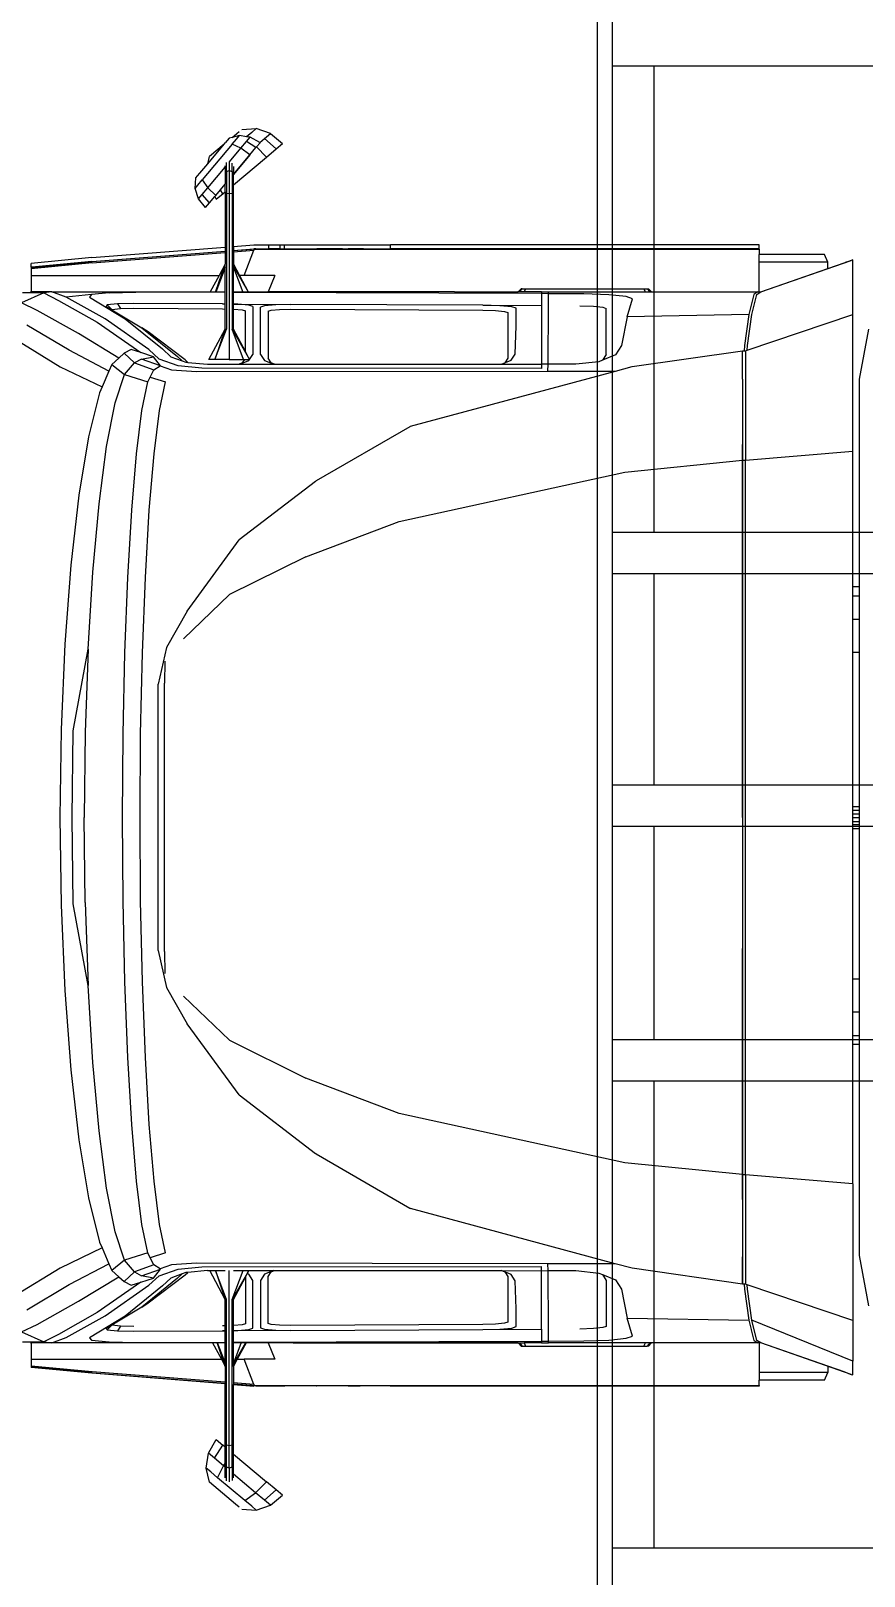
# Model space of a CAD drawing. Extents: x -28 to 149, y -33 to 76.
# Drawn here: x -5.684 to -3.681, y 10.024 to 13.739 of the extents above; entities that cross this region are included whole.
import ezdxf

# ---------------------------------------------------------------- set-up
doc = ezdxf.new("R2010")
doc.units = 0
doc.layers.add('arq-carros', color=8, linetype='Continuous')
doc.layers.add('arq-techo', color=1, linetype='Continuous')

# ---------------------------------------------------------------- blocks, each defined once
blk = doc.blocks.new('09')
for p, q in [((-4.8526, 1.6347), (-4.8597, 1.6329)), ((-4.8526, 1.6347), (-4.8354, 1.6492)), ((-4.8348, 1.6393), (-4.8526, 1.6347)), ((-4.8417, 1.6311), (-4.8348, 1.6393)), ((-4.8354, 1.6492), (-4.8354, 1.6492)), ((-4.8176, 1.6368), (-4.8348, 1.6393)), ((-4.8294, 1.6542), (-4.7944, 1.6564)), ((-4.8177, 1.6249), (-4.8087, 1.6356)), ((-4.8054, 1.6471), (-4.8176, 1.6368)), ((-4.8087, 1.6356), (-4.8176, 1.6368)), ((-4.7858, 1.6227), (-4.8087, 1.6356)), ((-4.8054, 1.6471), (-4.7944, 1.6564)), ((-4.7598, 1.6445), (-4.7944, 1.6564)), ((-4.7742, 1.6324), (-4.7598, 1.6445)), ((-4.7598, 1.6445), (-4.731, 1.6206)), ((-4.852, 1.6189), (-4.9242, 1.5327)), ((-4.9109, 1.5719), (-4.8713, 1.619)), ((-4.8713, 1.619), (-4.9068, 1.5893)), ((-4.8713, 1.619), (-4.869, 1.6219)), ((-4.8597, 1.6329), (-4.869, 1.6219)), ((-4.8584, 1.5763), (-4.8311, 1.6089)), ((-4.852, 1.6189), (-4.8417, 1.6311)), ((-4.8311, 1.6089), (-4.852, 1.6189)), ((-4.8311, 1.6089), (-4.8177, 1.6249)), ((-4.8096, 1.5935), (-4.8311, 1.6089)), ((-4.795, 1.6108), (-4.8177, 1.6249)), ((-4.8096, 1.5935), (-4.795, 1.6108)), ((-4.795, 1.6108), (-4.7938, 1.6122)), ((-4.7938, 1.6122), (-4.7853, 1.6224)), ((-4.7701, 1.5878), (-4.7938, 1.6122)), ((-4.7858, 1.6227), (-4.7742, 1.6324)), ((-4.7853, 1.6224), (-4.7858, 1.6227)), ((-4.7467, 1.6074), (-4.7742, 1.6324)), ((-4.7701, 1.5878), (-4.7467, 1.6074)), ((-4.7467, 1.6074), (-4.731, 1.6206)), ((-4.9302, 1.549), (-4.9109, 1.5719)), ((-4.9109, 1.5719), (-4.9068, 1.5893)), ((-4.9108, 1.5139), (-4.8692, 1.5634)), ((-4.8692, 1.5634), (-4.8692, 1.5666)), ((-4.8692, 1.5634), (-4.8692, 1.5223)), ((-4.8663, 1.5533), (-4.8663, 1.5748)), ((-4.8592, 1.5769), (-4.8592, 1.5553)), ((-4.8522, 1.5533), (-4.8522, 1.573)), ((-4.8493, 1.5461), (-4.8096, 1.5935)), ((-4.8096, 1.5935), (-4.8493, 1.5461)), ((-4.8493, 1.5213), (-4.7701, 1.5878)), ((-4.8493, 1.5213), (-4.7701, 1.5878)), ((-4.8493, 1.5651), (-4.8493, 1.5461)), ((-4.9414, 1.5123), (-4.9395, 1.5379)), ((-4.9395, 1.5379), (-4.9358, 1.5423)), ((-4.9358, 1.5423), (-4.9302, 1.549)), ((-4.9346, 1.5205), (-4.9242, 1.5327)), ((-4.9242, 1.5327), (-4.9108, 1.5139)), ((-4.8663, 1.5533), (-4.8592, 1.5553)), ((-4.8663, 1.5533), (-4.8663, 1.5002)), ((-4.8592, 1.5553), (-4.8522, 1.5533)), ((-4.8592, 1.5553), (-4.8592, 1.5013)), ((-4.8522, 1.5533), (-4.8522, 1.5002)), ((-4.8493, 1.5213), (-4.8493, 1.5461)), ((-4.8493, 1.5461), (-4.8493, 1.5461)), ((-4.9414, 1.5123), (-4.9346, 1.5205)), ((-4.9333, 1.4872), (-4.9414, 1.5123)), ((-4.9333, 1.4872), (-4.9242, 1.4979)), ((-4.9161, 1.4665), (-4.9333, 1.4872)), ((-4.9242, 1.4979), (-4.9108, 1.5139)), ((-4.9064, 1.478), (-4.9242, 1.4979)), ((-4.8919, 1.4953), (-4.9108, 1.5139)), ((-4.9064, 1.478), (-4.8941, 1.4926)), ((-4.8941, 1.4926), (-4.8919, 1.4953)), ((-4.8941, 1.4926), (-4.8906, 1.4866)), ((-4.8919, 1.4953), (-4.8807, 1.5087)), ((-4.8906, 1.4866), (-4.8692, 1.5046)), ((-4.8906, 1.4866), (-4.8751, 1.4997)), ((-4.8807, 1.5087), (-4.8692, 1.5223)), ((-4.8751, 1.4997), (-4.8807, 1.5087)), ((-4.8751, 1.4997), (-4.8692, 1.5046)), ((-4.8692, 1.5046), (-4.8692, 1.5223)), ((-4.8692, 1.5046), (-4.8692, 1.5046)), ((-4.8692, 1.5046), (-4.8692, 1.3713)), ((-4.8663, 1.5002), (-4.8592, 1.5013)), ((-4.8663, 1.5002), (-4.8663, 1.1739)), ((-4.8592, 1.5013), (-4.8522, 1.5002)), ((-4.8592, 1.5013), (-4.8592, 1.1014)), ((-4.8522, 1.5002), (-4.8522, 1.1739)), ((-4.8493, 1.5213), (-4.8493, 1.5213)), ((-4.8493, 1.3728), (-4.8493, 1.5213)), ((-4.9161, 1.4665), (-4.9064, 1.478)), ((-4.8493, 1.3728), (-4.8004, 1.3767)), ((-4.8004, 1.3767), (-4.7639, 1.3767)), ((-4.7639, 1.3767), (-4.7372, 1.3767)), ((-4.7639, 1.3672), (-4.7639, 1.3767)), ((-4.7372, 1.3672), (-4.7372, 1.3767)), ((-4.7372, 1.3767), (-4.7268, 1.3767)), ((-4.7268, 1.3672), (-4.7268, 1.3767)), ((-4.7268, 1.3767), (-4.4715, 1.3767)), ((-4.4715, 1.3672), (-4.4715, 1.3767)), ((-3.5851, 1.3767), (-4.4715, 1.3767)), ((-3.5851, 1.3672), (-3.5851, 1.3767)), ((-5.1898, 1.346), (-5.3356, 1.3322)), ((-5.1898, 1.346), (-4.8692, 1.3713)), ((-5.1894, 1.3365), (-4.8692, 1.3618)), ((-5.1894, 1.3365), (-4.8692, 1.3614)), ((-4.8692, 1.3606), (-5.1892, 1.3356)), ((-5.1891, 1.3331), (-4.8692, 1.3582)), ((-4.8692, 1.3713), (-4.8692, 1.3618)), ((-4.8692, 1.3618), (-4.8692, 1.3614)), ((-4.8692, 1.3614), (-4.8692, 1.3606)), ((-4.8692, 1.3606), (-4.8692, 1.3582)), ((-4.8692, 1.3582), (-4.8692, 1.3302)), ((-4.8493, 1.3728), (-4.8493, 1.3633)), ((-4.8493, 1.3633), (-4.8004, 1.3672)), ((-4.8493, 1.363), (-4.7951, 1.3672)), ((-4.7979, 1.3662), (-4.8493, 1.3622)), ((-4.8493, 1.3598), (-4.7999, 1.3636)), ((-4.8493, 1.3633), (-4.8493, 1.363)), ((-4.8493, 1.363), (-4.8493, 1.3622)), ((-4.8493, 1.3622), (-4.8493, 1.3598)), ((-4.8493, 1.3598), (-4.8493, 1.3302)), ((-4.8238, 1.3031), (-4.7999, 1.3636)), ((-4.7951, 1.3672), (-4.8004, 1.3672)), ((-4.7999, 1.3636), (-4.7998, 1.3637)), ((-4.7998, 1.3637), (-4.7979, 1.3662)), ((-4.7979, 1.3662), (-4.7978, 1.3663)), ((-4.7978, 1.3663), (-4.7951, 1.3672)), ((-4.7978, 1.3663), (-3.5851, 1.3663)), ((-4.7951, 1.3672), (-4.7639, 1.3672)), ((-4.7372, 1.3672), (-4.7639, 1.3672)), ((-4.7372, 1.3672), (-4.7276, 1.3672)), ((-4.7276, 1.3672), (-4.7273, 1.3672)), ((-4.7273, 1.3672), (-4.7268, 1.3672)), ((-4.7268, 1.3672), (-4.6502, 1.3672)), ((-4.6502, 1.3672), (-4.6487, 1.3672)), ((-4.5867, 1.3672), (-4.6487, 1.3672)), ((-4.5867, 1.3672), (-4.5735, 1.3672)), ((-4.5447, 1.3672), (-4.5735, 1.3672)), ((-4.5366, 1.3672), (-4.5447, 1.3672)), ((-4.5366, 1.3672), (-4.4715, 1.3672)), ((-3.5851, 1.3672), (-4.4715, 1.3672)), ((-3.5851, 1.3663), (-3.5851, 1.3672)), ((-3.5851, 1.3663), (-3.5851, 1.3536)), ((-3.5851, 1.335), (-3.5851, 1.3536)), ((-3.4279, 1.3536), (-3.5851, 1.3536)), ((-3.5811, 1.2636), (-3.3637, 1.3393)), ((-3.4198, 1.335), (-3.4279, 1.3536)), ((-3.3637, 1.3393), (-3.3701, 1.3371)), ((-3.3614, 1.3401), (-3.3637, 1.3393)), ((-3.3598, 1.3407), (-3.3614, 1.3401)), ((-3.3598, 1.2095), (-3.3598, 1.3407)), ((-5.1892, 1.3356), (-5.3357, 1.3218)), ((-5.1891, 1.3331), (-5.3357, 1.3194)), ((-5.3356, 1.3227), (-5.3357, 1.3218)), ((-5.3357, 1.3218), (-5.3357, 1.3194)), ((-5.3357, 1.3194), (-5.3356, 1.2636)), ((-5.3356, 1.3227), (-5.3356, 1.3322)), ((-5.3356, 1.3227), (-5.3338, 1.3229)), ((-5.3356, 1.3031), (-4.8838, 1.3031)), ((-5.3356, 1.3031), (-5.3356, 1.2636)), ((-5.1898, 1.3365), (-5.3338, 1.3229)), ((-5.1894, 1.3365), (-5.1898, 1.3365)), ((-4.8838, 1.3031), (-4.9049, 1.2636)), ((-4.8921, 1.2629), (-4.8692, 1.3302)), ((-4.8692, 1.3225), (-4.8919, 1.2629)), ((-4.8692, 1.3302), (-4.8838, 1.3031)), ((-4.8692, 1.3225), (-4.8692, 1.3302)), ((-4.8692, 1.263), (-4.8692, 1.3225)), ((-4.8493, 1.3302), (-4.8347, 1.3031)), ((-4.8493, 1.3252), (-4.8493, 1.3302)), ((-4.8134, 1.263), (-4.8493, 1.3252)), ((-4.8493, 1.3225), (-4.8493, 1.3252)), ((-4.8493, 1.3225), (-4.8267, 1.263)), ((-4.8493, 1.263), (-4.8493, 1.3225)), ((-4.8238, 1.3031), (-4.8347, 1.3031)), ((-4.8347, 1.3031), (-4.8135, 1.2636)), ((-4.7501, 1.3031), (-4.8238, 1.3031)), ((-4.7501, 1.3031), (-4.766, 1.2636)), ((-3.5851, 1.2636), (-3.5851, 1.335)), ((-3.4198, 1.335), (-3.5851, 1.335)), ((-3.5811, 1.2636), (-3.4198, 1.3198)), ((-3.4198, 1.3198), (-3.4198, 1.335)), ((-3.4198, 1.3198), (-3.3788, 1.3341)), ((-3.3701, 1.3371), (-3.3788, 1.3341)), ((-5.3356, 1.2636), (-5.3368, 1.2636)), ((-5.2855, 1.2636), (-5.3356, 1.2636)), ((-5.2855, 1.2636), (-5.3048, 1.2613)), ((-5.2518, 1.2507), (-5.2855, 1.2636)), ((-5.0841, 1.2628), (-5.2855, 1.2636)), ((-5.2855, 1.2636), (-4.9049, 1.2636)), ((-4.9049, 1.2636), (-4.9053, 1.263)), ((-4.8135, 1.2636), (-4.766, 1.2636)), ((-4.8135, 1.2636), (-4.8133, 1.2631)), ((-4.7056, 1.2632), (-4.8133, 1.2631)), ((-4.3174, 1.2636), (-4.766, 1.2636)), ((-4.7057, 1.2631), (-4.7056, 1.2632)), ((-4.6412, 1.2631), (-4.7057, 1.2631)), ((-4.6412, 1.2632), (-4.7056, 1.2632)), ((-4.4944, 1.2634), (-4.6412, 1.2632)), ((-4.4944, 1.2633), (-4.6412, 1.2631)), ((-4.6412, 1.2632), (-4.6412, 1.2631)), ((-4.3174, 1.2636), (-4.4944, 1.2634)), ((-4.1651, 1.2636), (-4.4944, 1.2633)), ((-4.4944, 1.2634), (-4.4944, 1.2633)), ((-4.3174, 1.2636), (-4.165, 1.2636)), ((-4.1651, 1.2636), (-4.165, 1.2636)), ((-4.1611, 1.2636), (-4.1651, 1.2636)), ((-4.165, 1.2636), (-4.1578, 1.2713)), ((-4.1549, 1.2713), (-4.1611, 1.2636)), ((-4.1505, 1.2636), (-4.1611, 1.2636)), ((-4.1549, 1.2713), (-4.1578, 1.2713)), ((-4.1549, 1.2713), (-4.1469, 1.2713)), ((-4.1469, 1.2713), (-4.1505, 1.2636)), ((-4.1082, 1.2636), (-4.1505, 1.2636)), ((-4.1469, 1.2713), (-3.8625, 1.2713)), ((-4.1082, 1.2636), (-4.1085, 1.2594)), ((-4.1082, 1.2636), (-4.0918, 1.2636)), ((-4.0917, 1.2593), (-4.0918, 1.2636)), ((-4.0918, 1.2636), (-3.8589, 1.2636)), ((-3.8589, 1.2636), (-3.8625, 1.2713)), ((-3.8625, 1.2713), (-3.8545, 1.2713)), ((-3.8589, 1.2636), (-3.8482, 1.2636)), ((-3.8545, 1.2713), (-3.8515, 1.2713)), ((-3.8545, 1.2713), (-3.8482, 1.2636)), ((-3.8515, 1.2713), (-3.8443, 1.2636)), ((-3.8482, 1.2636), (-3.8443, 1.2636)), ((-3.8443, 1.2636), (-3.5881, 1.2636)), ((-3.5881, 1.2636), (-3.5977, 1.2576)), ((-3.5908, 1.2576), (-3.5811, 1.2636)), ((-3.5881, 1.2636), (-3.5851, 1.2636)), ((-3.5851, 1.2636), (-3.5811, 1.2636)), ((-5.3048, 1.2613), (-5.3585, 1.2371)), ((-5.3213, 1.2191), (-5.3585, 1.2371)), ((-5.3048, 1.2613), (-5.3562, 1.2614)), ((-5.3048, 1.2613), (-5.2696, 1.2431)), ((-5.2696, 1.2431), (-5.1768, 1.1907)), ((-5.1906, 1.2571), (-5.2518, 1.2507)), ((-5.1576, 1.1986), (-5.2518, 1.2507)), ((-5.1906, 1.2571), (-5.195, 1.2513)), ((-5.195, 1.2513), (-5.1094, 1.1991)), ((-5.1481, 1.2615), (-5.1906, 1.2571)), ((-5.1532, 1.2323), (-5.1551, 1.2288)), ((-5.1551, 1.2288), (-5.1419, 1.2208)), ((-5.1279, 1.235), (-5.1532, 1.2323)), ((-5.1532, 1.2323), (-5.1418, 1.2214)), ((-5.1481, 1.2615), (-5.0841, 1.2628)), ((-5.0892, 1.2358), (-5.1279, 1.235)), ((-5.1279, 1.235), (-5.1211, 1.2236)), ((-4.8754, 1.2346), (-5.0892, 1.2358)), ((-4.9053, 1.263), (-5.0841, 1.2628)), ((-4.9053, 1.2629), (-5.0841, 1.2628)), ((-4.8692, 1.262), (-5.0841, 1.2628)), ((-4.9053, 1.263), (-4.9053, 1.2629)), ((-4.8921, 1.2629), (-4.9053, 1.2629)), ((-4.8919, 1.2629), (-4.8921, 1.2629)), ((-4.8692, 1.263), (-4.8919, 1.2629)), ((-4.8692, 1.2345), (-4.8754, 1.2346)), ((-4.8754, 1.2346), (-4.8692, 1.2346)), ((-4.8692, 1.262), (-4.8692, 1.263)), ((-4.8692, 1.2346), (-4.8692, 1.262)), ((-4.8692, 1.2345), (-4.8692, 1.2346)), ((-4.8692, 1.2225), (-4.8692, 1.2345)), ((-4.8267, 1.263), (-4.8493, 1.263)), ((-4.8493, 1.262), (-4.8493, 1.263)), ((-4.1085, 1.2594), (-4.8493, 1.262)), ((-4.8493, 1.2344), (-4.8493, 1.262)), ((-4.8493, 1.2344), (-4.7112, 1.2337)), ((-4.8493, 1.234), (-4.8493, 1.2344)), ((-4.8388, 1.2338), (-4.8493, 1.234)), ((-4.8493, 1.222), (-4.8493, 1.234)), ((-4.8121, 1.2314), (-4.8388, 1.2338)), ((-4.8134, 1.263), (-4.8267, 1.263)), ((-4.8132, 1.263), (-4.8134, 1.263)), ((-4.8133, 1.2631), (-4.8132, 1.263)), ((-4.7057, 1.2631), (-4.8132, 1.263)), ((-4.8023, 1.2283), (-4.8121, 1.2314)), ((-4.8023, 1.2283), (-4.8023, 1.1135)), ((-4.7743, 1.2305), (-4.7841, 1.2273)), ((-4.7841, 1.1135), (-4.7841, 1.2273)), ((-4.7476, 1.2328), (-4.7743, 1.2305)), ((-4.7112, 1.2337), (-4.7476, 1.2328)), ((-4.2495, 1.2315), (-4.7112, 1.2337)), ((-4.2089, 1.2305), (-4.2495, 1.2315)), ((-4.2495, 1.2315), (-4.1083, 1.2308)), ((-4.1797, 1.2278), (-4.2089, 1.2305)), ((-4.1691, 1.2242), (-4.1797, 1.2278)), ((-4.1085, 1.2594), (-4.1083, 1.2308)), ((-4.0917, 1.2593), (-4.1085, 1.2594)), ((-4.1083, 1.2308), (-4.1082, 1.09)), ((-4.0922, 1.09), (-4.0919, 1.2307)), ((-4.0919, 1.2307), (-4.0917, 1.2593)), ((-4.0069, 1.259), (-4.0917, 1.2593)), ((-4.016, 1.2302), (-3.9837, 1.2291)), ((-3.947, 1.2569), (-4.0069, 1.259)), ((-3.9837, 1.2291), (-3.961, 1.2269)), ((-3.961, 1.2269), (-3.9528, 1.2239)), ((-3.905, 1.2526), (-3.947, 1.2569)), ((-3.8901, 1.247), (-3.905, 1.2526)), ((-3.9024, 1.2039), (-3.8901, 1.247)), ((-3.5977, 1.2576), (-3.61, 1.2092)), ((-3.603, 1.2092), (-3.5908, 1.2576)), ((-5.2221, 1.1634), (-5.3213, 1.2191)), ((-5.1768, 1.1907), (-5.0719, 1.1176)), ((-5.0528, 1.125), (-5.1576, 1.1986)), ((-5.1419, 1.2208), (-5.1418, 1.2214)), ((-5.1419, 1.2208), (-5.0698, 1.1775)), ((-5.1418, 1.2214), (-5.1211, 1.2236)), ((-5.1211, 1.2236), (-5.0891, 1.2242)), ((-5.1094, 1.1991), (-5.0195, 1.1267)), ((-5.0891, 1.2242), (-4.8753, 1.2226)), ((-4.8753, 1.2226), (-4.8692, 1.2225)), ((-4.8692, 1.1739), (-4.8692, 1.2225)), ((-4.8493, 1.222), (-4.8479, 1.222)), ((-4.8493, 1.1739), (-4.8493, 1.222)), ((-4.8479, 1.222), (-4.8279, 1.2202)), ((-4.8279, 1.2202), (-4.8206, 1.2179)), ((-4.8206, 1.1204), (-4.8206, 1.2179)), ((-4.7659, 1.217), (-4.7586, 1.2193)), ((-4.7659, 1.217), (-4.7659, 1.1041)), ((-4.7586, 1.2193), (-4.7385, 1.2211)), ((-4.7385, 1.2211), (-4.7112, 1.2217)), ((-4.7112, 1.2217), (-4.2495, 1.2194)), ((-4.2495, 1.2194), (-4.2191, 1.2185)), ((-4.2191, 1.2185), (-4.1973, 1.2164)), ((-4.1973, 1.2164), (-4.1893, 1.2137)), ((-4.1893, 1.2137), (-4.1896, 1.1717)), ((-4.1698, 1.1819), (-4.1691, 1.2242)), ((-3.9528, 1.1135), (-3.9528, 1.2239)), ((-3.9024, 1.2039), (-3.9163, 1.1345)), ((-3.61, 1.2092), (-3.9024, 1.2039)), ((-3.61, 1.2092), (-3.6203, 1.1345)), ((-3.6142, 1.1237), (-3.3598, 1.2095)), ((-3.6133, 1.1345), (-3.603, 1.2092)), ((-3.3598, 0.8809), (-3.3598, 1.2095)), ((-5.2439, 1.1235), (-5.3462, 1.1837)), ((-5.1248, 1.1044), (-5.2221, 1.1634)), ((-5.0698, 1.1775), (-4.9836, 1.1083)), ((-5.0543, 1.1677), (-5.0698, 1.1775)), ((-4.9654, 1.0999), (-5.0543, 1.1677)), ((-4.908, 1.1014), (-4.8692, 1.1739)), ((-4.8692, 1.1739), (-4.8938, 1.1014)), ((-4.8938, 1.1014), (-4.8663, 1.1739)), ((-4.8692, 1.1739), (-4.8663, 1.1739)), ((-4.8247, 1.1014), (-4.8522, 1.1739)), ((-4.8493, 1.1739), (-4.8522, 1.1739)), ((-4.8522, 1.1739), (-4.8104, 1.1014)), ((-4.8206, 1.1204), (-4.8493, 1.1739)), ((-4.1896, 1.1717), (-4.1898, 1.1041)), ((-4.1716, 1.1141), (-4.1698, 1.1819)), ((-3.3439, 1.0535), (-3.3217, 1.1738)), ((-5.371, 1.1483), (-5.2657, 1.0836)), ((-5.1487, 1.0734), (-5.2439, 1.1235)), ((-5.1117, 1.116), (-5.1248, 1.1044)), ((-5.0949, 1.125), (-5.1117, 1.116)), ((-5.1117, 1.116), (-5.0873, 1.0931)), ((-5.0719, 1.1176), (-5.0949, 1.125)), ((-5.0416, 1.1077), (-5.0719, 1.1176)), ((-5.028, 1.1021), (-5.0528, 1.125)), ((-5.0195, 1.1267), (-4.9995, 1.1077)), ((-4.8104, 1.1014), (-4.8206, 1.1204)), ((-3.9163, 1.1345), (-3.931, 1.1121)), ((-3.8904, 1.0843), (-3.6251, 1.1223)), ((-3.6251, 1.1223), (-3.6213, 1.1223)), ((-3.6251, 1.0537), (-3.6251, 1.1223)), ((-3.6203, 1.1345), (-3.6213, 1.1223)), ((-3.6213, 1.1223), (-3.6182, 1.1223)), ((-3.6182, 1.1223), (-3.6142, 1.1237)), ((-3.6182, 1.1223), (-3.6182, 0.8592)), ((-3.6142, 1.1237), (-3.6133, 1.1345)), ((-5.2657, 1.0836), (-5.1649, 1.0353)), ((-5.1419, 1.0893), (-5.1487, 1.0734)), ((-5.1248, 1.1044), (-5.1419, 1.0893)), ((-5.1419, 1.0893), (-5.1108, 1.065)), ((-5.1108, 1.065), (-5.0873, 1.0931)), ((-5.0701, 1.1021), (-5.0873, 1.0931)), ((-5.0873, 1.0931), (-5.0403, 1.0762)), ((-5.0701, 1.1021), (-5.0416, 1.1077)), ((-5.0243, 1.0862), (-5.0701, 1.1021)), ((-5.0243, 1.0862), (-5.0416, 1.1077)), ((-5.0403, 1.0762), (-5.025, 1.0858)), ((-4.9823, 1.0862), (-5.028, 1.1021)), ((-5.025, 1.0858), (-5.0243, 1.0862)), ((-5.025, 1.0858), (-4.9982, 1.0762)), ((-4.9995, 1.1077), (-4.9723, 1.0978)), ((-4.9836, 1.1083), (-4.9723, 1.0978)), ((-4.9255, 1.0806), (-4.9823, 1.0862)), ((-4.9723, 1.0978), (-4.9636, 1.0946)), ((-4.9591, 1.0942), (-4.9654, 1.0999)), ((-4.9636, 1.0946), (-4.9591, 1.0942)), ((-4.9591, 1.0942), (-4.9118, 1.0899)), ((-4.1082, 1.0797), (-4.9255, 1.0806)), ((-4.9118, 1.0899), (-4.8358, 1.0899)), ((-4.8938, 1.1014), (-4.908, 1.1014)), ((-4.8592, 1.1014), (-4.8938, 1.1014)), ((-4.8592, 1.1014), (-4.8247, 1.1014)), ((-4.8279, 1.0931), (-4.8358, 1.0899)), ((-4.8358, 1.0899), (-4.834, 1.0899)), ((-4.834, 1.0899), (-4.8121, 1.0987)), ((-4.834, 1.0899), (-4.7524, 1.0899)), ((-4.8224, 1.1014), (-4.8279, 1.0931)), ((-4.8247, 1.1014), (-4.8224, 1.1014)), ((-4.8224, 1.1014), (-4.8104, 1.1014)), ((-4.8121, 1.0987), (-4.8104, 1.1014)), ((-4.8104, 1.1014), (-4.8023, 1.1135)), ((-4.7841, 1.1135), (-4.7743, 1.0987)), ((-4.7743, 1.0987), (-4.7524, 1.0899)), ((-4.7585, 1.0931), (-4.7659, 1.1041)), ((-4.7507, 1.0899), (-4.7585, 1.0931)), ((-4.7524, 1.0899), (-4.7507, 1.0899)), ((-4.7507, 1.0899), (-4.2049, 1.09)), ((-4.2049, 1.09), (-4.1971, 1.0931)), ((-4.2049, 1.09), (-4.2048, 1.09)), ((-4.2048, 1.09), (-4.1814, 1.0994)), ((-4.2048, 1.09), (-4.1082, 1.09)), ((-4.1898, 1.1041), (-4.1971, 1.0931)), ((-4.1814, 1.0994), (-4.1716, 1.1141)), ((-4.0922, 1.09), (-4.1082, 1.09)), ((-4.1082, 1.09), (-4.1082, 1.0797)), ((-4.093, 1.0734), (-4.0922, 1.09)), ((-4.0257, 1.0899), (-4.0922, 1.09)), ((-4.0922, 1.09), (-4.0922, 1.09)), ((-3.971, 1.0958), (-4.0257, 1.0899)), ((-3.962, 1.0995), (-3.971, 1.0958)), ((-3.9528, 1.1135), (-3.962, 1.0995)), ((-3.931, 1.1121), (-3.962, 1.0995)), ((-3.9308, 1.0734), (-3.8904, 1.0843)), ((-5.1487, 1.0734), (-5.1649, 1.0353)), ((-5.1334, 0.9968), (-5.1108, 1.065)), ((-5.1108, 1.065), (-5.055, 1.0471)), ((-5.0692, 0.9787), (-5.055, 1.0471)), ((-5.055, 1.0471), (-5.0491, 1.0587)), ((-5.0491, 1.0587), (-5.0403, 1.0762)), ((-5.0491, 1.0587), (-5.0129, 1.0471)), ((-5.0271, 0.9787), (-5.0129, 1.0471)), ((-4.9982, 1.0762), (-4.9383, 1.072)), ((-4.9383, 1.072), (-4.093, 1.0734)), ((-4.4232, 0.9406), (-3.9308, 1.0734)), ((-4.093, 1.0734), (-3.9308, 1.0734)), ((-3.6251, 1.0537), (-3.6252, 0.9185)), ((-3.6251, 1.0537), (-3.6251, 0.8968)), ((-3.3439, 0.5543), (-3.3439, 1.0535)), ((-5.1709, 1.0213), (-5.1977, 0.9151)), ((-5.1649, 1.0353), (-5.1709, 1.0213)), ((-5.1542, 0.8916), (-5.1334, 0.9968)), ((-5.0823, 0.8744), (-5.0692, 0.9787)), ((-5.0402, 0.8744), (-5.0271, 0.9787)), ((-4.4252, 0.9395), (-4.6501, 0.809)), ((-4.4232, 0.9406), (-4.4252, 0.9395)), ((-5.1977, 0.9151), (-5.2211, 0.7751)), ((-5.1724, 0.7541), (-5.1542, 0.8916)), ((-3.6253, 0.859), (-3.6251, 0.8968)), ((-3.6251, 0.8968), (-3.6251, 0.8592)), ((-5.0937, 0.7388), (-5.0823, 0.8744)), ((-5.0516, 0.7388), (-5.0402, 0.8744)), ((-3.9082, 0.8304), (-3.6253, 0.859)), ((-3.6253, 0.2334), (-3.6251, 0.8592)), ((-3.6253, 0.2334), (-3.6253, 0.859)), ((-3.6251, 0.8592), (-3.6182, 0.8592)), ((-3.6251, 0.8592), (-3.6251, 0.0002)), ((-3.6182, 0.8592), (-3.3598, 0.8809)), ((-3.6182, -0.8588), (-3.6182, 0.8592)), ((-3.3598, 0.5543), (-3.3598, 0.8809)), ((-4.451, 0.7117), (-3.9082, 0.8304)), ((-4.6519, 0.8079), (-4.8358, 0.6674)), ((-4.6519, 0.8079), (-4.6501, 0.809)), ((-5.2211, 0.7751), (-5.2403, 0.6068)), ((-5.1874, 0.5897), (-5.1724, 0.7541)), ((-5.1031, 0.5772), (-5.0937, 0.7388)), ((-5.061, 0.5772), (-5.0516, 0.7388)), ((-4.675, 0.6269), (-4.451, 0.7117)), ((-4.9603, 0.4962), (-4.8358, 0.6674)), ((-5.2403, 0.6068), (-5.2546, 0.4165)), ((-4.675, 0.6269), (-4.8589, 0.536)), ((-5.1986, 0.4044), (-5.1874, 0.5897)), ((-5.1101, 0.3956), (-5.1031, 0.5772)), ((-5.068, 0.3956), (-5.061, 0.5772)), ((-4.9694, 0.4297), (-4.8589, 0.536)), ((-3.3439, 0.5543), (-3.3598, 0.5543)), ((-3.3598, 0.5332), (-3.3598, 0.5543)), ((-3.3598, 0.5332), (-3.3439, 0.5332)), ((-3.3598, 0.4757), (-3.3598, 0.5332)), ((-3.3439, 0.5332), (-3.3439, 0.5543)), ((-3.3439, 0.4757), (-3.3439, 0.5332)), ((-4.9603, 0.4962), (-5.0098, 0.4089)), ((-3.3439, 0.4757), (-3.3598, 0.4757)), ((-3.3598, 0.3971), (-3.3598, 0.4757)), ((-3.3439, 0.3971), (-3.3439, 0.4757)), ((-5.2546, 0.4165), (-5.2634, 0.2112)), ((-5.0098, 0.4089), (-5.0304, 0.3206)), ((-5.2344, 0.2081), (-5.1986, 0.4044)), ((-5.1986, 0.4044), (-5.2054, 0.205)), ((-5.1144, 0.2004), (-5.1101, 0.3956)), ((-5.0723, 0.2004), (-5.068, 0.3956)), ((-5.0144, 0.3755), (-5.0148, 0.3229)), ((-3.3598, 0.3971), (-3.3439, 0.3971)), ((-3.3598, 0.0256), (-3.3598, 0.3971)), ((-3.3439, 0.0256), (-3.3439, 0.3971)), ((-5.0304, -0.3202), (-5.0304, 0.3206)), ((-5.0148, -0.3225), (-5.0148, 0.3229)), ((-3.6251, 0.0002), (-3.6253, 0.2334)), ((-5.2634, 0.2112), (-5.2664, 0.0002)), ((-5.2371, 0.0002), (-5.2344, 0.2081)), ((-5.2054, 0.205), (-5.2078, 0.0002)), ((-5.1159, 0.0002), (-5.1144, 0.2004)), ((-5.0738, 0.0002), (-5.0723, 0.2004)), ((-5.2664, 0.0002), (-5.2634, -0.2109)), ((-5.2344, -0.2078), (-5.2371, 0.0002)), ((-5.2054, -0.2047), (-5.2078, 0.0002)), ((-5.1144, -0.2001), (-5.1159, 0.0002)), ((-5.0723, -0.2001), (-5.0738, 0.0002)), ((-3.6251, 0.0002), (-3.6251, -0.3147)), ((-3.3439, 0.0256), (-3.3598, 0.0256)), ((-3.3598, 0.0165), (-3.3598, 0.0256)), ((-3.3439, 0.0165), (-3.3598, 0.0165)), ((-3.3598, 0.0086), (-3.3598, 0.0165)), ((-3.3598, 0.0086), (-3.3439, 0.0086)), ((-3.3598, -0.0005), (-3.3598, 0.0086)), ((-3.3439, 0.0165), (-3.3439, 0.0256)), ((-3.3439, 0.0086), (-3.3439, 0.0165)), ((-3.3439, -0.0005), (-3.3439, 0.0086)), ((-3.3439, -0.0005), (-3.3598, -0.0005)), ((-3.3598, -0.0095), (-3.3598, -0.0005)), ((-3.3598, -0.0095), (-3.3439, -0.0095)), ((-3.3598, -0.0174), (-3.3598, -0.0095)), ((-3.3439, -0.0174), (-3.3598, -0.0174)), ((-3.3598, -0.0265), (-3.3598, -0.0174)), ((-3.3598, -0.0265), (-3.3439, -0.0265)), ((-3.3598, -0.3888), (-3.3598, -0.0265)), ((-3.3439, -0.0095), (-3.3439, -0.0005)), ((-3.3439, -0.0174), (-3.3439, -0.0095)), ((-3.3439, -0.0265), (-3.3439, -0.0174)), ((-3.3439, -0.3888), (-3.3439, -0.0265)), ((-5.2634, -0.2109), (-5.2546, -0.4162)), ((-5.1986, -0.4041), (-5.2344, -0.2078)), ((-5.2054, -0.2047), (-5.1986, -0.4041)), ((-5.1101, -0.3952), (-5.1144, -0.2001)), ((-5.068, -0.3952), (-5.0723, -0.2001)), ((-5.0304, -0.3202), (-5.0098, -0.4086)), ((-5.0148, -0.3225), (-5.0144, -0.3752)), ((-3.6252, -0.5387), (-3.6251, -0.3147)), ((-3.6251, -0.3147), (-3.6251, -0.8589)), ((-5.1874, -0.5893), (-5.1986, -0.4041)), ((-5.1031, -0.5768), (-5.1101, -0.3952)), ((-5.061, -0.5768), (-5.068, -0.3952)), ((-5.0098, -0.4086), (-4.9603, -0.4959)), ((-3.3439, -0.3888), (-3.3598, -0.3888)), ((-3.3598, -0.4674), (-3.3598, -0.3888)), ((-3.3439, -0.4674), (-3.3439, -0.3888)), ((-5.2546, -0.4162), (-5.2403, -0.6064)), ((-4.8589, -0.5356), (-4.9694, -0.4293)), ((-3.3598, -0.4674), (-3.3439, -0.4674)), ((-3.3598, -0.5249), (-3.3598, -0.4674)), ((-3.3439, -0.5249), (-3.3439, -0.4674)), ((-4.8358, -0.6671), (-4.9603, -0.4959)), ((-4.8589, -0.5356), (-4.675, -0.6266)), ((-3.6253, -0.8586), (-3.6252, -0.5387)), ((-3.6251, -0.8589), (-3.6252, -0.5387)), ((-3.3439, -0.5249), (-3.3598, -0.5249)), ((-3.3598, -0.546), (-3.3598, -0.5249)), ((-3.3439, -0.546), (-3.3598, -0.546)), ((-3.3598, -0.8805), (-3.3598, -0.546)), ((-3.3439, -0.546), (-3.3439, -0.5249)), ((-3.3439, -1.0535), (-3.3439, -0.546)), ((-5.1724, -0.7538), (-5.1874, -0.5893)), ((-5.0937, -0.7384), (-5.1031, -0.5768)), ((-5.0516, -0.7384), (-5.061, -0.5768)), ((-5.2403, -0.6064), (-5.2211, -0.7748)), ((-4.451, -0.7114), (-4.675, -0.6266)), ((-4.8358, -0.6671), (-4.6519, -0.8076)), ((-5.0823, -0.8741), (-5.0937, -0.7384)), ((-5.0402, -0.8741), (-5.0516, -0.7384)), ((-3.9082, -0.83), (-4.451, -0.7114)), ((-5.2211, -0.7748), (-5.1977, -0.9148)), ((-5.1542, -0.8913), (-5.1724, -0.7538)), ((-4.6501, -0.8087), (-4.6519, -0.8076)), ((-4.6501, -0.8087), (-4.4252, -0.9392)), ((-3.6253, -0.8586), (-3.9082, -0.83)), ((-5.1334, -0.9964), (-5.1542, -0.8913)), ((-5.0692, -0.9783), (-5.0823, -0.8741)), ((-5.0271, -0.9783), (-5.0402, -0.8741)), ((-3.6253, -0.8961), (-3.6253, -0.8586)), ((-3.6182, -0.8589), (-3.6251, -0.8589)), ((-3.6251, -0.8589), (-3.6251, -0.9182)), ((-3.3598, -0.8805), (-3.6182, -0.8588)), ((-3.6182, -0.8589), (-3.6182, -0.8588)), ((-3.6182, -0.8589), (-3.6182, -1.0531)), ((-3.3598, -0.8805), (-3.3598, -1.2091)), ((-5.1977, -0.9148), (-5.1709, -1.021)), ((-3.6251, -0.9182), (-3.6253, -0.8961)), ((-3.6251, -0.9182), (-3.6251, -1.0534)), ((-4.4252, -0.9392), (-4.4232, -0.9402)), ((-3.9312, -1.0729), (-4.4232, -0.9402)), ((-5.1108, -1.0647), (-5.1334, -0.9964)), ((-5.055, -1.0467), (-5.0692, -0.9783)), ((-5.0129, -1.0467), (-5.0271, -0.9783)), ((-5.1649, -1.035), (-5.2657, -1.0832)), ((-5.1709, -1.021), (-5.1649, -1.035)), ((-5.1649, -1.035), (-5.1487, -1.0731)), ((-5.2439, -1.1232), (-5.1487, -1.0731)), ((-5.1487, -1.0731), (-5.1419, -1.089)), ((-5.1108, -1.0647), (-5.1419, -1.089)), ((-5.055, -1.0467), (-5.1108, -1.0647)), ((-5.0873, -1.0927), (-5.1108, -1.0647)), ((-5.0403, -1.0758), (-5.0873, -1.0927)), ((-5.0491, -1.0584), (-5.055, -1.0467)), ((-5.0129, -1.0467), (-5.0491, -1.0584)), ((-5.0403, -1.0758), (-5.0491, -1.0584)), ((-5.025, -1.0855), (-5.0403, -1.0758)), ((-4.9982, -1.0758), (-5.025, -1.0855)), ((-4.9383, -1.0717), (-4.9982, -1.0758)), ((-4.093, -1.073), (-4.9383, -1.0717)), ((-3.9312, -1.0729), (-4.093, -1.073)), ((-4.0922, -1.0896), (-4.093, -1.073)), ((-3.8904, -1.0839), (-3.9312, -1.0729)), ((-3.6253, -1.1212), (-3.6252, -1.0563)), ((-3.6251, -1.0534), (-3.6252, -1.0563)), ((-3.6252, -1.0563), (-3.6251, -1.122)), ((-3.6182, -1.0534), (-3.6182, -1.0531)), ((-3.6182, -1.0534), (-3.6182, -1.122)), ((-3.3217, -1.1738), (-3.3439, -1.0535)), ((-5.2657, -1.0832), (-5.371, -1.1479)), ((-5.2221, -1.1631), (-5.1248, -1.1041)), ((-5.1419, -1.089), (-5.1248, -1.1041)), ((-5.1248, -1.1041), (-5.1117, -1.1156)), ((-5.0873, -1.0927), (-5.1117, -1.1156)), ((-5.0873, -1.0927), (-5.0701, -1.1017)), ((-5.0719, -1.1172), (-5.0416, -1.1074)), ((-5.0701, -1.1017), (-5.0243, -1.0859)), ((-5.0416, -1.1074), (-5.0701, -1.1017)), ((-4.9836, -1.108), (-5.0698, -1.1771)), ((-5.0543, -1.1673), (-4.9654, -1.0995)), ((-5.0528, -1.1247), (-5.028, -1.1017)), ((-5.0416, -1.1074), (-5.0243, -1.0859)), ((-5.028, -1.1017), (-4.9823, -1.0859)), ((-5.0243, -1.0859), (-5.025, -1.0855)), ((-4.9995, -1.1074), (-5.0195, -1.1263)), ((-4.9723, -1.0974), (-4.9995, -1.1074)), ((-4.9723, -1.0974), (-4.9836, -1.108)), ((-4.9823, -1.0859), (-4.9255, -1.0802)), ((-4.9636, -1.0943), (-4.9723, -1.0974)), ((-4.9654, -1.0995), (-4.9591, -1.0939)), ((-4.9591, -1.0939), (-4.9636, -1.0943)), ((-4.9118, -1.0896), (-4.9591, -1.0939)), ((-4.9255, -1.0802), (-4.1082, -1.0794)), ((-4.9118, -1.0896), (-4.9063, -1.0896)), ((-4.8692, -1.1588), (-4.9063, -1.0896)), ((-4.9063, -1.0896), (-4.8927, -1.0896)), ((-4.8927, -1.0896), (-4.8692, -1.1588)), ((-4.8927, -1.0896), (-4.8925, -1.0896)), ((-4.8663, -1.1588), (-4.8925, -1.0896)), ((-4.8925, -1.0896), (-4.8689, -1.0896)), ((-4.8592, -1.5105), (-4.8592, -1.0889)), ((-4.8522, -1.1588), (-4.8259, -1.0896)), ((-4.8122, -1.0896), (-4.8522, -1.1588)), ((-4.8493, -1.1588), (-4.8206, -1.1054)), ((-4.8491, -1.0896), (-4.8259, -1.0896)), ((-4.8259, -1.0896), (-4.8122, -1.0896)), ((-4.8206, -1.1054), (-4.816, -1.0968)), ((-4.8206, -1.1054), (-4.8206, -1.2175)), ((-4.816, -1.0968), (-4.8121, -1.0896)), ((-4.8121, -1.0984), (-4.816, -1.0968)), ((-4.8122, -1.0896), (-4.8121, -1.0896)), ((-4.8121, -1.0896), (-4.7524, -1.0896)), ((-4.8023, -1.1131), (-4.8121, -1.0984)), ((-4.8023, -1.2279), (-4.8023, -1.1131)), ((-4.7743, -1.0984), (-4.7841, -1.1131)), ((-4.7841, -1.1131), (-4.7841, -1.227)), ((-4.7524, -1.0896), (-4.7743, -1.0984)), ((-4.7659, -1.1037), (-4.7585, -1.0927)), ((-4.7659, -1.2166), (-4.7659, -1.1037)), ((-4.7585, -1.0927), (-4.7507, -1.0896)), ((-4.7524, -1.0896), (-4.7507, -1.0896)), ((-4.7507, -1.0896), (-4.2049, -1.0896)), ((-4.2049, -1.0896), (-4.1971, -1.0927)), ((-4.2049, -1.0896), (-4.2048, -1.0896)), ((-4.1814, -1.099), (-4.2048, -1.0896)), ((-4.2048, -1.0896), (-4.1082, -1.0897)), ((-4.1971, -1.0927), (-4.1898, -1.1037)), ((-4.1898, -1.1037), (-4.1896, -1.1714)), ((-4.1716, -1.1138), (-4.1814, -1.099)), ((-4.1698, -1.1815), (-4.1716, -1.1138)), ((-4.1083, -1.2304), (-4.1082, -1.0897)), ((-4.1082, -1.0897), (-4.1082, -1.0794)), ((-4.1082, -1.0897), (-4.0922, -1.0896)), ((-4.0922, -1.0896), (-4.0922, -1.0896)), ((-4.0922, -1.0896), (-4.0257, -1.0896)), ((-4.0919, -1.2303), (-4.0922, -1.0896)), ((-4.0257, -1.0896), (-3.971, -1.0955)), ((-3.971, -1.0955), (-3.962, -1.0991)), ((-3.962, -1.0991), (-3.9528, -1.1131)), ((-3.962, -1.0991), (-3.931, -1.1117)), ((-3.9528, -1.1131), (-3.9528, -1.2236)), ((-3.931, -1.1117), (-3.9163, -1.1342)), ((-3.6253, -1.1221), (-3.8904, -1.0839)), ((-5.3462, -1.1834), (-5.2439, -1.1232)), ((-5.0719, -1.1172), (-5.1768, -1.1903)), ((-5.1576, -1.1983), (-5.0528, -1.1247)), ((-5.1117, -1.1156), (-5.0949, -1.1247)), ((-5.0195, -1.1263), (-5.1094, -1.1987)), ((-5.0949, -1.1247), (-5.0719, -1.1172)), ((-3.9163, -1.1342), (-3.9024, -1.2036)), ((-3.6253, -1.1212), (-3.6253, -1.1214)), ((-3.6253, -1.1214), (-3.6253, -1.1221)), ((-3.6213, -1.122), (-3.6251, -1.122)), ((-3.6213, -1.122), (-3.6203, -1.1341)), ((-3.6182, -1.122), (-3.6213, -1.122)), ((-3.6203, -1.1341), (-3.61, -1.2088)), ((-3.6142, -1.1234), (-3.6182, -1.122)), ((-3.6133, -1.1341), (-3.6142, -1.1234)), ((-3.3598, -1.2091), (-3.6142, -1.1234)), ((-3.603, -1.2088), (-3.6133, -1.1341)), ((-5.3213, -1.2188), (-5.2221, -1.1631)), ((-5.0698, -1.1771), (-5.1419, -1.2205)), ((-5.0698, -1.1771), (-5.0543, -1.1673)), ((-4.8663, -1.1588), (-4.8692, -1.1588)), ((-4.8692, -1.2221), (-4.8692, -1.1588)), ((-4.8663, -1.5094), (-4.8663, -1.1588)), ((-4.8522, -1.1588), (-4.8493, -1.1588)), ((-4.8522, -1.5094), (-4.8522, -1.1588)), ((-4.8493, -1.2217), (-4.8493, -1.1588)), ((-4.1896, -1.1714), (-4.1893, -1.2134)), ((-4.1691, -1.2239), (-4.1698, -1.1815)), ((-5.3585, -1.2367), (-5.3213, -1.2188)), ((-5.1768, -1.1903), (-5.2696, -1.2427)), ((-5.2518, -1.2504), (-5.1576, -1.1983)), ((-5.1094, -1.1987), (-5.195, -1.2509)), ((-5.1419, -1.2205), (-5.1551, -1.2285)), ((-5.1418, -1.221), (-5.1532, -1.2319)), ((-5.1418, -1.221), (-5.1419, -1.2205)), ((-5.1211, -1.2232), (-5.1418, -1.221)), ((-5.1211, -1.2232), (-5.1279, -1.2346)), ((-5.0891, -1.2239), (-5.1211, -1.2232)), ((-4.8692, -1.2221), (-4.8753, -1.2223)), ((-4.8692, -1.2341), (-4.8692, -1.2221)), ((-4.8479, -1.2216), (-4.8493, -1.2217)), ((-4.8493, -1.2337), (-4.8493, -1.2217)), ((-4.8279, -1.2199), (-4.8479, -1.2216)), ((-4.8206, -1.2175), (-4.8279, -1.2199)), ((-4.7586, -1.219), (-4.7659, -1.2166)), ((-4.7385, -1.2207), (-4.7586, -1.219)), ((-4.7112, -1.2213), (-4.7385, -1.2207)), ((-4.2495, -1.219), (-4.7112, -1.2213)), ((-4.2191, -1.2181), (-4.2495, -1.219)), ((-4.1973, -1.2161), (-4.2191, -1.2181)), ((-4.1893, -1.2134), (-4.1973, -1.2161)), ((-4.1797, -1.2275), (-4.1691, -1.2239)), ((-3.9528, -1.2236), (-3.961, -1.2265)), ((-3.8901, -1.2467), (-3.9024, -1.2036)), ((-3.9024, -1.2036), (-3.61, -1.2088)), ((-3.61, -1.2088), (-3.61, -1.2089)), ((-3.61, -1.2089), (-3.6042, -1.2314)), ((-3.5908, -1.2572), (-3.603, -1.2088)), ((-3.3598, -1.3069), (-3.603, -1.2088)), ((-3.3598, -1.2091), (-3.3598, -1.3069)), ((-5.3585, -1.2367), (-5.3048, -1.261)), ((-5.3564, -1.261), (-5.3048, -1.261)), ((-5.2696, -1.2427), (-5.3048, -1.261)), ((-5.3048, -1.261), (-5.2855, -1.2633)), ((-5.2855, -1.2633), (-5.2518, -1.2504)), ((-5.2855, -1.2633), (-5.0841, -1.2624)), ((-5.195, -1.2509), (-5.1906, -1.2567)), ((-5.1906, -1.2567), (-5.1481, -1.2611)), ((-5.1551, -1.2285), (-5.1532, -1.2319)), ((-5.1532, -1.2319), (-5.1279, -1.2346)), ((-5.1481, -1.2611), (-5.0841, -1.2624)), ((-5.1279, -1.2346), (-5.0892, -1.2354)), ((-5.0892, -1.2354), (-4.8754, -1.2342)), ((-5.0841, -1.2624), (-4.8692, -1.2617)), ((-5.0841, -1.2624), (-4.8998, -1.2626)), ((-5.0841, -1.2624), (-4.8999, -1.2626)), ((-4.8999, -1.2626), (-4.8998, -1.2626)), ((-4.8999, -1.2626), (-4.8886, -1.2626)), ((-4.8998, -1.2626), (-4.8995, -1.2633)), ((-4.8692, -1.3197), (-4.8886, -1.2626)), ((-4.8886, -1.2626), (-4.888, -1.2626)), ((-4.888, -1.2626), (-4.8692, -1.312)), ((-4.888, -1.2626), (-4.8692, -1.2626)), ((-4.8754, -1.2342), (-4.8692, -1.2341)), ((-4.8692, -1.2342), (-4.8754, -1.2342)), ((-4.8692, -1.2342), (-4.8692, -1.2341)), ((-4.8692, -1.2617), (-4.8692, -1.2342)), ((-4.8692, -1.2626), (-4.8692, -1.2617)), ((-4.8692, -1.312), (-4.8692, -1.2626)), ((-4.7112, -1.2333), (-4.8493, -1.2341)), ((-4.8493, -1.2337), (-4.8388, -1.2334)), ((-4.8493, -1.2341), (-4.8493, -1.2337)), ((-4.8493, -1.2616), (-4.8493, -1.2341)), ((-4.8493, -1.2616), (-4.1085, -1.259)), ((-4.8493, -1.2626), (-4.8493, -1.2616)), ((-4.8306, -1.2626), (-4.8493, -1.312)), ((-4.8493, -1.2626), (-4.8306, -1.2626)), ((-4.8493, -1.312), (-4.8493, -1.2626)), ((-4.8493, -1.3146), (-4.8193, -1.2627)), ((-4.8388, -1.2334), (-4.8121, -1.2311)), ((-4.8306, -1.2626), (-4.8193, -1.2627)), ((-4.8193, -1.2627), (-4.8187, -1.2627)), ((-4.8187, -1.2627), (-4.819, -1.2633)), ((-4.8187, -1.2627), (-4.8187, -1.2627)), ((-4.8187, -1.2627), (-4.7056, -1.2628)), ((-4.8187, -1.2627), (-4.7057, -1.2627)), ((-4.8121, -1.2311), (-4.8023, -1.2279)), ((-4.7841, -1.227), (-4.7743, -1.2302)), ((-4.7743, -1.2302), (-4.7476, -1.2325)), ((-4.7476, -1.2325), (-4.7112, -1.2333)), ((-4.7112, -1.2333), (-4.2495, -1.2312)), ((-4.7056, -1.2628), (-4.7057, -1.2627)), ((-4.7057, -1.2627), (-4.6412, -1.2628)), ((-4.7056, -1.2628), (-4.6412, -1.2629)), ((-4.6412, -1.2628), (-4.6412, -1.2629)), ((-4.6412, -1.2628), (-4.4944, -1.2629)), ((-4.6412, -1.2629), (-4.4944, -1.2631)), ((-4.4944, -1.2629), (-4.4944, -1.2631)), ((-4.4944, -1.2629), (-4.165, -1.2632)), ((-4.4944, -1.2631), (-4.3174, -1.2633)), ((-4.2495, -1.2312), (-4.2089, -1.2302)), ((-4.2495, -1.2312), (-4.1083, -1.2304)), ((-4.2089, -1.2302), (-4.1797, -1.2275)), ((-4.1083, -1.2304), (-4.1085, -1.259)), ((-4.1085, -1.259), (-4.0917, -1.259)), ((-4.1085, -1.259), (-4.1082, -1.2633)), ((-4.0917, -1.259), (-4.0919, -1.2303)), ((-4.0918, -1.2633), (-4.0917, -1.259)), ((-4.0917, -1.259), (-4.0069, -1.2587)), ((-3.9837, -1.2288), (-4.016, -1.2299)), ((-4.0069, -1.2587), (-3.947, -1.2565)), ((-3.961, -1.2265), (-3.9837, -1.2288)), ((-3.947, -1.2565), (-3.905, -1.2522)), ((-3.905, -1.2522), (-3.8901, -1.2467)), ((-3.6042, -1.2315), (-3.6017, -1.2415)), ((-3.6017, -1.2415), (-3.5977, -1.2572)), ((-3.6017, -1.2415), (-3.5977, -1.2573)), ((-3.5977, -1.2572), (-3.5947, -1.2591)), ((-3.5977, -1.2573), (-3.5947, -1.2591)), ((-3.5947, -1.2591), (-3.5882, -1.2632)), ((-3.5811, -1.2632), (-3.5908, -1.2572)), ((-5.3368, -1.2633), (-5.3356, -1.2633)), ((-5.3356, -1.2633), (-5.3357, -1.319)), ((-5.3356, -1.2633), (-5.3356, -1.3027)), ((-5.2855, -1.2633), (-5.3356, -1.2633)), ((-4.8995, -1.2633), (-5.2855, -1.2633)), ((-4.8995, -1.2633), (-4.8783, -1.3027)), ((-4.819, -1.2633), (-4.8402, -1.3027)), ((-4.766, -1.2633), (-4.819, -1.2633)), ((-4.766, -1.2633), (-4.7501, -1.3027)), ((-4.3174, -1.2633), (-4.766, -1.2633)), ((-4.165, -1.2633), (-4.3174, -1.2633)), ((-4.165, -1.2633), (-4.165, -1.2632)), ((-4.165, -1.2632), (-4.1611, -1.2632)), ((-4.1578, -1.2709), (-4.165, -1.2633)), ((-4.1611, -1.2632), (-4.1549, -1.2709)), ((-4.1611, -1.2632), (-4.1505, -1.2632)), ((-4.1578, -1.2709), (-4.1549, -1.2709)), ((-4.1549, -1.2709), (-4.1469, -1.2709)), ((-4.1505, -1.2632), (-4.1469, -1.2709)), ((-4.1082, -1.2633), (-4.1505, -1.2632)), ((-4.1469, -1.2709), (-3.8625, -1.2709)), ((-4.1082, -1.2633), (-4.0918, -1.2633)), ((-3.8589, -1.2632), (-4.0918, -1.2633)), ((-3.8625, -1.2709), (-3.8589, -1.2632)), ((-3.8625, -1.2709), (-3.8545, -1.2709)), ((-3.8482, -1.2632), (-3.8589, -1.2632)), ((-3.8482, -1.2632), (-3.8545, -1.2709)), ((-3.8515, -1.2709), (-3.8545, -1.2709)), ((-3.8444, -1.2632), (-3.8515, -1.2709)), ((-3.8444, -1.2632), (-3.8482, -1.2632)), ((-3.5882, -1.2632), (-3.8444, -1.2632)), ((-3.5882, -1.2632), (-3.5881, -1.2633)), ((-3.5851, -1.2632), (-3.5881, -1.2633)), ((-3.5811, -1.2632), (-3.5851, -1.2632)), ((-3.5851, -1.2632), (-3.5851, -1.3346)), ((-3.4198, -1.3195), (-3.5811, -1.2632)), ((-3.3637, -1.339), (-3.5811, -1.2632)), ((-5.3357, -1.319), (-5.3357, -1.3215)), ((-5.1891, -1.3328), (-5.3357, -1.319)), ((-5.3357, -1.3215), (-5.3356, -1.3224)), ((-5.1892, -1.3353), (-5.3357, -1.3215)), ((-5.3356, -1.3027), (-4.8783, -1.3027)), ((-5.1898, -1.3361), (-5.3356, -1.3224)), ((-5.1898, -1.3361), (-5.1894, -1.3361)), ((-4.8692, -1.3614), (-5.1894, -1.3361)), ((-4.8692, -1.3611), (-5.1894, -1.3361)), ((-5.1892, -1.3353), (-4.8692, -1.3603)), ((-4.8692, -1.3579), (-5.1891, -1.3328)), ((-4.8783, -1.3027), (-4.8692, -1.3197)), ((-4.8692, -1.3197), (-4.8692, -1.312)), ((-4.8692, -1.3197), (-4.8692, -1.3579)), ((-4.8402, -1.3027), (-4.8493, -1.3197)), ((-4.8493, -1.3146), (-4.8493, -1.312)), ((-4.8493, -1.3197), (-4.8493, -1.3146)), ((-4.8493, -1.3197), (-4.8493, -1.3594)), ((-4.8402, -1.3027), (-4.8238, -1.3027)), ((-4.7999, -1.3633), (-4.8238, -1.3027)), ((-4.7501, -1.3027), (-4.8238, -1.3027)), ((-3.5851, -1.3346), (-3.5851, -1.3532)), ((-3.4198, -1.3346), (-3.5851, -1.3346)), ((-3.4279, -1.3532), (-3.4198, -1.3346)), ((-3.3788, -1.3338), (-3.4198, -1.3195)), ((-3.4198, -1.3195), (-3.4198, -1.3346)), ((-3.3701, -1.3368), (-3.3637, -1.339)), ((-3.3598, -1.3403), (-3.3598, -1.3069)), ((-4.8692, -1.3579), (-4.8692, -1.3603)), ((-4.8692, -1.3603), (-4.8692, -1.3611)), ((-4.8692, -1.3611), (-4.8692, -1.3614)), ((-4.8692, -1.5137), (-4.8692, -1.3614)), ((-4.7999, -1.3633), (-4.8493, -1.3594)), ((-4.8493, -1.3594), (-4.8493, -1.3618)), ((-4.8493, -1.3618), (-4.7979, -1.3659)), ((-4.8493, -1.3618), (-4.8493, -1.3626)), ((-4.7951, -1.3668), (-4.8493, -1.3626)), ((-4.8493, -1.3626), (-4.8493, -1.363)), ((-4.8493, -1.363), (-4.8004, -1.3669)), ((-4.8493, -1.5305), (-4.8493, -1.363)), ((-4.7951, -1.3668), (-4.8004, -1.3669)), ((-4.7998, -1.3634), (-4.7999, -1.3633)), ((-4.7979, -1.3659), (-4.7998, -1.3634)), ((-4.7978, -1.3659), (-4.7979, -1.3659)), ((-4.7951, -1.3668), (-4.7978, -1.3659)), ((-4.7978, -1.3659), (-3.5851, -1.3659)), ((-4.7951, -1.3668), (-4.7268, -1.3669)), ((-4.7184, -1.3668), (-4.7268, -1.3669)), ((-4.6502, -1.3669), (-4.7184, -1.3668)), ((-4.6487, -1.3668), (-4.6502, -1.3669)), ((-4.5867, -1.3668), (-4.6487, -1.3668)), ((-4.5735, -1.3669), (-4.5867, -1.3668)), ((-4.5447, -1.3669), (-4.5735, -1.3669)), ((-4.5366, -1.3668), (-4.5447, -1.3669)), ((-4.4743, -1.3668), (-4.5366, -1.3668)), ((-4.4715, -1.3669), (-4.4743, -1.3668)), ((-3.5851, -1.3669), (-4.4715, -1.3669)), ((-3.5851, -1.3659), (-3.5851, -1.3532)), ((-3.4279, -1.3532), (-3.5851, -1.3532)), ((-3.5851, -1.3659), (-3.5851, -1.3669)), ((-3.3637, -1.339), (-3.3614, -1.3398)), ((-3.3598, -1.3403), (-3.3614, -1.3398)), ((-4.9093, -1.5282), (-4.8906, -1.4957)), ((-4.8949, -1.5404), (-4.8751, -1.5089)), ((-4.8906, -1.4957), (-4.8751, -1.5089)), ((-4.8692, -1.5137), (-4.8751, -1.5089)), ((-4.8692, -1.5529), (-4.8692, -1.5137)), ((-4.8592, -1.5105), (-4.8663, -1.5094)), ((-4.8663, -1.5624), (-4.8663, -1.5094)), ((-4.8522, -1.5094), (-4.8592, -1.5105)), ((-4.8592, -1.5645), (-4.8592, -1.5105)), ((-4.8522, -1.5624), (-4.8522, -1.5094)), ((-4.9149, -1.5643), (-4.9093, -1.5282)), ((-4.8949, -1.5404), (-4.9093, -1.5282)), ((-4.8733, -1.5585), (-4.8949, -1.5404)), ((-4.8873, -1.5875), (-4.8733, -1.5585)), ((-4.8733, -1.5585), (-4.8692, -1.5529)), ((-4.8692, -1.5619), (-4.8733, -1.5585)), ((-4.8692, -1.5619), (-4.8692, -1.5529)), ((-4.8493, -1.5305), (-4.7701, -1.597)), ((-4.8493, -1.5786), (-4.8493, -1.5305)), ((-4.9068, -1.5985), (-4.9149, -1.5643)), ((-4.9039, -1.5736), (-4.9149, -1.5643)), ((-4.8873, -1.5875), (-4.9039, -1.5736)), ((-4.822, -1.6424), (-4.8873, -1.5875)), ((-4.8692, -1.588), (-4.8692, -1.5619)), ((-4.8592, -1.5645), (-4.8663, -1.5624)), ((-4.8663, -1.5946), (-4.8663, -1.5624)), ((-4.8522, -1.5624), (-4.8592, -1.5645)), ((-4.8592, -1.5645), (-4.8592, -1.5972)), ((-4.8522, -1.5624), (-4.8522, -1.5944)), ((-4.7958, -1.6234), (-4.8493, -1.5786)), ((-4.8493, -1.5877), (-4.8493, -1.5786)), ((-4.7958, -1.6234), (-4.7701, -1.597)), ((-4.7467, -1.6166), (-4.7701, -1.597)), ((-4.8443, -1.6508), (-4.9068, -1.5985)), ((-4.822, -1.6424), (-4.7958, -1.6234)), ((-4.7742, -1.6416), (-4.7958, -1.6234)), ((-4.7742, -1.6416), (-4.7467, -1.6166)), ((-4.7598, -1.6537), (-4.731, -1.6297)), ((-4.731, -1.6297), (-4.7467, -1.6166)), ((-4.8354, -1.6584), (-4.8443, -1.6508)), ((-4.8353, -1.6584), (-4.8354, -1.6584)), ((-4.8294, -1.6634), (-4.7944, -1.6655)), ((-4.8054, -1.6562), (-4.822, -1.6424)), ((-4.8054, -1.6562), (-4.7944, -1.6655)), ((-4.7944, -1.6655), (-4.7598, -1.6537)), ((-4.7598, -1.6537), (-4.7742, -1.6416))]:
    blk.add_line(p, q)
blk = doc.blocks.new('OJABNFV')
for p, q in [((33.4255, -48.8623), (33.4255, -52.627)), ((34.5455, -52.627), (34.5455, -48.8623)), ((34.6455, -48.8623), (34.6455, -52.627)), ((35.1534, -52.627), (35.1534, -48.8623)), ((35.2534, -48.8623), (35.2534, -52.627)), ((35.7655, -52.627), (35.7655, -48.8623)), ((35.8655, -48.8623), (35.8655, -52.627)), ((36.9877, -52.627), (36.9877, -48.8623)), ((34.5455, -52.527), (33.4255, -52.527)), ((35.1534, -52.527), (34.6455, -52.527)), ((35.7655, -52.527), (35.2534, -52.527)), ((36.9877, -52.527), (35.8655, -52.527)), ((37.8834, -52.627), (30.0834, -52.627)), ((33.4255, -52.627), (33.3255, -52.627)), ((34.6455, -52.627), (34.5455, -52.627)), ((35.2534, -52.627), (35.1534, -52.627)), ((35.8655, -52.627), (35.7655, -52.627)), ((37.0877, -52.627), (36.9877, -52.627)), ((30.0834, -52.6643), (37.8834, -52.6643))]:
    blk.add_line(p, q)
blk = doc.blocks.new('PNMDVPAV')
at = {"rotation": 270}
blk.add_blockref('OJABNFV', (98.8686, -21.5304), dxfattribs=at)

msp = doc.modelspace()

# ---------------------------------------------------------------- block references
at = {"layer": 'arq-carros'}
msp.add_blockref('09', (-0.3481, 11.848), dxfattribs=at)
at = {"layer": 'arq-techo', "color": 1, "linetype": 'Continuous'}
msp.add_blockref('PNMDVPAV', (-50.5273, 68.61), dxfattribs=at)

doc.saveas('drawing.dxf')
